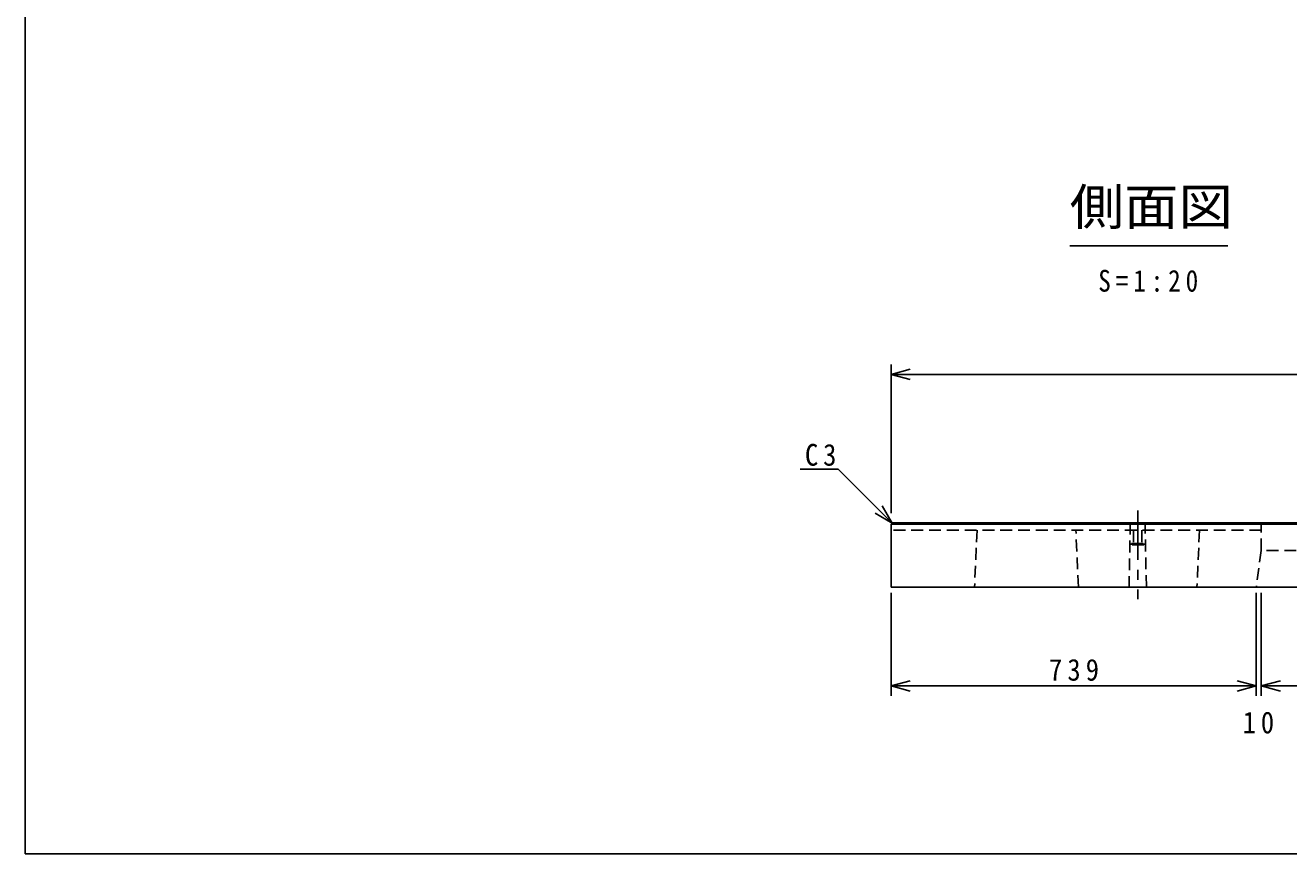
# Model space of a CAD drawing. Units: millimetres, scale not verified. Extents: x -8261 to 8589, y -8275 to 4017.
# Drawn here: x -8156 to -5600, y -3932 to -2257 of the extents above; entities that cross this region are included whole.
import ezdxf
from ezdxf.enums import TextEntityAlignment as Align

# ---------------------------------------------------------------- set-up
doc = ezdxf.new("R2010")
doc.units = ezdxf.units.MM
doc.header["$LTSCALE"] = 20
doc.linetypes.add('CHAIN1', pattern=[8, 5, -1, 1, -1])
doc.linetypes.add('DASHED1', pattern=[1.8, 1.2, -0.6])
for name, color, linetype in [('1-1_単点2', 7, 'Continuous'), ('1-3_簡易貫入試験位置', 4, 'Continuous'), ('1-F', 7, 'Continuous')]:
    doc.layers.add(name, color=color, linetype=linetype)
doc.styles.add('ＭＳ ゴシック', font='')
doc.styles.get('ＭＳ ゴシック').set_extended_font_data('MS Gothic')

msp = doc.modelspace()

# ---------------------------------------------------------------- linework, layer by layer
at = {"layer": '1-1_単点2'}
msp.add_line((-6042.64, -2703.44), (-5722.64, -2703.44), dxfattribs=at)
at = {"layer": '1-1_単点2', "color": 4}
for p, q in [((-6404.12, -2943), (-6404.12, -3243.6)), ((-6404.12, -2963), (-6365.49, -2952.65)), ((-6404.12, -2963), (-4406.12, -2963)), ((-6404.12, -2963), (-6365.49, -2973.35)), ((-6511.2, -3154.47), (-6587.91, -3154.47)), ((-6401.9, -3263.77), (-6511.2, -3154.47)), ((-6401.9, -3263.77), (-6436.54, -3243.77)), ((-6401.9, -3263.77), (-6421.9, -3229.13)), ((-6404.12, -3613), (-6404.12, -3404.64)), ((-5665.12, -3613), (-5665.12, -3404.64)), ((-5655.12, -3613), (-5655.12, -3404.64)), ((-6404.12, -3593), (-6365.49, -3582.65)), ((-6404.12, -3593), (-6365.49, -3603.35)), ((-6404.12, -3593), (-5665.12, -3593)), ((-5665.12, -3593), (-5703.76, -3582.65)), ((-5665.12, -3593), (-5703.76, -3603.35)), ((-5655.12, -3593), (-5616.49, -3582.65)), ((-5655.12, -3593), (-5155.12, -3593)), ((-5655.12, -3593), (-5616.49, -3603.35))]:
    msp.add_line(p, q, dxfattribs=at)
at = {"layer": '1-3_簡易貫入試験位置', "color": 7, "linetype": 'CHAIN1'}
msp.add_line((-5905.12, -3238.16), (-5905.12, -3417.69), dxfattribs=at)
at = {"layer": '1-3_簡易貫入試験位置', "color": 2}
for p, q in [((-6404.12, -3266), (-6401.12, -3263)), ((-6404.12, -3266), (-6404.12, -3393)), ((-5337.81, -3266), (-6404.12, -3266)), ((-4409.12, -3263), (-6401.12, -3263)), ((-6404.12, -3393), (-4406.12, -3393))]:
    msp.add_line(p, q, dxfattribs=at)
at = {"layer": '1-3_簡易貫入試験位置', "color": 2, "linetype": 'DASHED1'}
for p, q in [((-5920.12, -3263), (-5922.62, -3393)), ((-5887.62, -3393), (-5890.12, -3263)), ((-5655.12, -3278), (-6404.12, -3278)), ((-6230.12, -3278), (-6235.12, -3393)), ((-6025.12, -3393), (-6030.12, -3278)), ((-5780.12, -3278), (-5785.12, -3393)), ((-5655.12, -3319), (-5665.12, -3393))]:
    msp.add_line(p, q, dxfattribs=at)
at = {"layer": '1-3_簡易貫入試験位置', "linetype": 'DASHED1'}
for p, q in [((-5913.37, -3278), (-5913.37, -3305)), ((-5896.87, -3278), (-5896.87, -3305))]:
    msp.add_line(p, q, dxfattribs=at)
at = {"layer": '1-3_簡易貫入試験位置', "color": 2, "linetype": 'DASHED1'}
msp.add_lwpolyline([(-5368.18, -3319), (-5655.12, -3319), (-5655.12, -3263)], dxfattribs=at)
at = {"layer": '1-3_簡易貫入試験位置', "linetype": 'DASHED1'}
msp.add_lwpolyline([(-5917.87, -3305), (-5892.37, -3305), (-5892.37, -3308), (-5917.87, -3308)], close=True, dxfattribs=at)
at = {"layer": '1-F'}
for p, q in [((-8155.88, -132.16), (-8155.88, -3932.16)), ((-8155.88, -3932.16), (-2595.88, -3932.16))]:
    msp.add_line(p, q, dxfattribs=at)

# ---------------------------------------------------------------- texts
at = {"layer": '1-1_単点2', "color": 3, "style": 'ＭＳ ゴシック', "width": 1.1}
msp.add_text('側面図', height=73.31, dxfattribs=at).set_placement((-6042.64, -2683.09), align=Align.BOTTOM_LEFT)
at = {"layer": '1-1_単点2', "char_height": 43.99, "attachment_point": 7, "style": 'ＭＳ ゴシック'}
for s, insert in [('\\T1.39;\\W0.85;S=1:20', (-5984.91, -2796.53)), ('\\T1.36;\\W0.9;C3', (-6578.29, -3148.4)), ('\\T1.38;\\W0.9;739', (-6084.62, -3583)), ('\\T1.36;\\W0.9;10', (-5692.62, -3689.55))]:
    msp.add_mtext(s, dxfattribs=dict(at, insert=insert))

doc.saveas('drawing.dxf')
